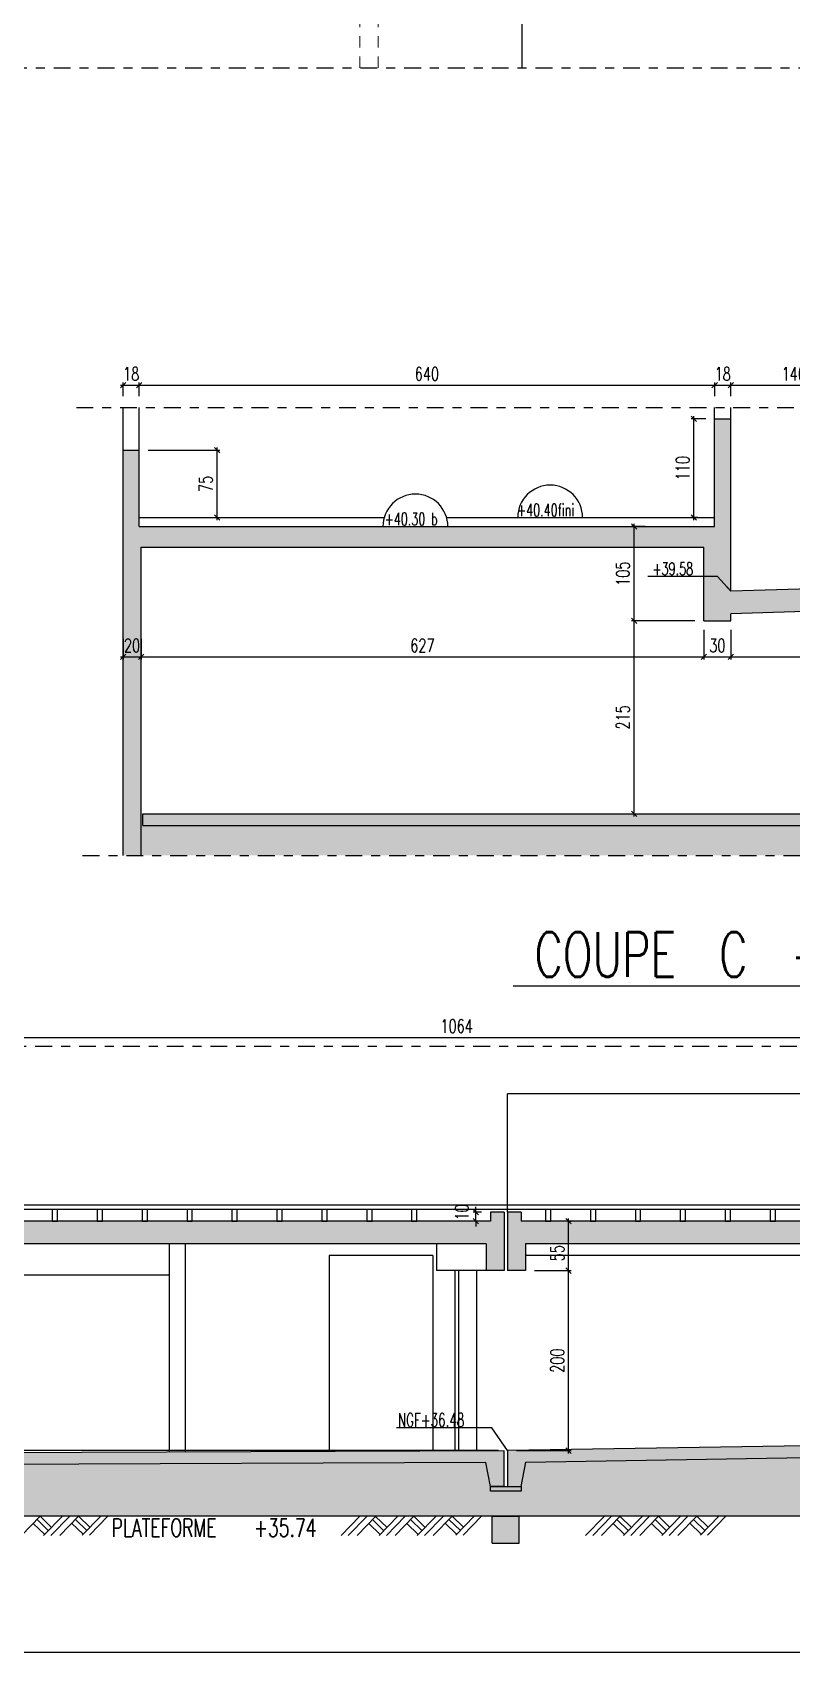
# Model space of a CAD drawing. Extents: x 308 to 437, y -199 to -146.
# Drawn here: x 341.39 to 349.84, y -198.96 to -180.92 of the extents above; entities that cross this region are included whole.
import ezdxf

# ---------------------------------------------------------------- set-up
doc = ezdxf.new("R2010")
doc.units = 0
doc.header["$LTSCALE"] = 0.5
doc.header["$MEASUREMENT"] = 0
for name, pattern in [('AXES2', [1.125, 0.75, -0.125, 0.125, -0.125]), ('CACHE', [0.375, 0.25, -0.125]), ('DISCONTINU2', [0.375, 0.25, -0.125])]:
    doc.linetypes.add(name, pattern=pattern)
doc.layers.get('DEFPOINTS').update_dxf_attribs({"linetype": 'CONTINUOUS'})
for name, color, linetype in [('1_AJSA_vue1', 251, 'CONTINUOUS'), ('AXES', 6, 'AXES2'), ('CADRE-CART', 7, 'CONTINUOUS'), ('COTATION', 7, 'CONTINUOUS'), ('HABILLAGE', 7, 'CONTINUOUS'), ('MURS', 3, 'CONTINUOUS'), ('POCHAGE', 254, 'CONTINUOUS'), ('RDC', 7, 'DISCONTINU2'), ('Texte', 7, 'CONTINUOUS')]:
    doc.layers.add(name, color=color, linetype=linetype)
doc.styles.add('ROMANS8', font='romans.shx', dxfattribs={"width": 0.7})
doc.dimstyles.new('COT50 cm', dxfattribs={"dimtxt": 0.15, "dimasz": 0.06, "dimexe": 0.03, "dimexo": 0.1, "dimgap": 0.05, "dimtad": 1, "dimdec": 0, "dimlfac": 100, "dimzin": 0, "dimdsep": 46, "dimtxsty": 'ROMANS8', "dimblk1": 'OBLIQUE', "dimblk2": 'OBLIQUE', "dimsah": 1, "dimcen": 0.03, "dimdle": 0.03, "dimclrt": 1, "dimadec": 0, "dimazin": 0, "dimtfac": 1, "dimtdec": 0, "dimtmove": 0, "dimatfit": 3, "dimfxl": 0, "dimtolj": 1, "dimtzin": 0, "dimlwd": -1, "dimlwe": -1, "dimarcsym": 0})

# ---------------------------------------------------------------- blocks, each defined once
blk = doc.blocks.new('_Oblique')
at = {"layer": 'COTATION', "color": 0, "lineweight": -2}
blk.add_line((-0.5, -0.5), (0.5, 0.5), dxfattribs=at)
blk = doc.blocks.new('*D1538')
at = {"layer": 'COTATION', "color": 0, "transparency": 16777216}
for p, q in [((342.373, -184.851), (342.613, -184.851)), ((342.403, -184.976), (342.403, -184.821)), ((342.583, -184.976), (342.583, -184.821))]:
    blk.add_line(p, q, dxfattribs=at)
at = {"layer": 'DEFPOINTS', "color": 0, "transparency": 16777216}
for p in [(342.583, -184.851), (342.403, -185.076), (342.583, -185.076)]:
    blk.add_point(p, dxfattribs=at)
at = {"layer": 'COTATION', "color": 0, "transparency": 16777216, "xscale": 0.06, "yscale": 0.06, "zscale": 0.06, "rotation": 180}
blk.add_blockref('_Oblique', (342.403, -184.851), dxfattribs=at)
at = {"layer": 'COTATION', "color": 0, "transparency": 16777216, "xscale": 0.06, "yscale": 0.06, "zscale": 0.06}
blk.add_blockref('_Oblique', (342.583, -184.851), dxfattribs=at)
at = {"layer": 'COTATION', "color": 1, "transparency": 16777216, "insert": (342.493, -184.726), "char_height": 0.15, "attachment_point": 5, "style": 'ROMANS8'}
blk.add_mtext('\\A1;18', dxfattribs=at)
blk = doc.blocks.new('*D1539')
at = {"layer": 'COTATION', "color": 0, "transparency": 16777216}
for p, q in [((342.553, -184.851), (349.018, -184.851)), ((342.583, -184.976), (342.583, -184.821)), ((348.988, -184.976), (348.988, -184.821))]:
    blk.add_line(p, q, dxfattribs=at)
at = {"layer": 'DEFPOINTS', "color": 0, "transparency": 16777216}
for p in [(348.988, -184.851), (342.583, -185.076), (348.988, -185.076)]:
    blk.add_point(p, dxfattribs=at)
at = {"layer": 'COTATION', "color": 0, "transparency": 16777216, "xscale": 0.06, "yscale": 0.06, "zscale": 0.06, "rotation": 180}
blk.add_blockref('_Oblique', (342.583, -184.851), dxfattribs=at)
at = {"layer": 'COTATION', "color": 0, "transparency": 16777216, "xscale": 0.06, "yscale": 0.06, "zscale": 0.06}
blk.add_blockref('_Oblique', (348.988, -184.851), dxfattribs=at)
at = {"layer": 'COTATION', "color": 1, "transparency": 16777216, "insert": (345.785, -184.726), "char_height": 0.15, "attachment_point": 5, "style": 'ROMANS8'}
blk.add_mtext('\\A1;640', dxfattribs=at)
blk = doc.blocks.new('*D1540')
at = {"layer": 'COTATION', "color": 0, "transparency": 16777216}
for p, q in [((349.138, -184.851), (350.598, -184.851)), ((349.168, -184.976), (349.168, -184.821)), ((350.568, -185.626), (350.568, -184.821))]:
    blk.add_line(p, q, dxfattribs=at)
at = {"layer": 'DEFPOINTS', "color": 0, "transparency": 16777216}
for p in [(350.568, -184.851), (349.168, -185.076), (350.568, -185.726)]:
    blk.add_point(p, dxfattribs=at)
at = {"layer": 'COTATION', "color": 0, "transparency": 16777216, "xscale": 0.06, "yscale": 0.06, "zscale": 0.06, "rotation": 180}
blk.add_blockref('_Oblique', (349.168, -184.851), dxfattribs=at)
at = {"layer": 'COTATION', "color": 0, "transparency": 16777216, "xscale": 0.06, "yscale": 0.06, "zscale": 0.06}
blk.add_blockref('_Oblique', (350.568, -184.851), dxfattribs=at)
at = {"layer": 'COTATION', "color": 1, "transparency": 16777216, "insert": (349.868, -184.726), "char_height": 0.15, "attachment_point": 5, "style": 'ROMANS8'}
blk.add_mtext('\\A1;140', dxfattribs=at)
blk = doc.blocks.new('*D1536')
at = {"layer": 'COTATION', "color": 0, "transparency": 16777216}
for p, q in [((348.888, -185.226), (348.727, -185.226)), ((348.757, -186.356), (348.757, -185.196)), ((348.802, -186.326), (348.727, -186.326))]:
    blk.add_line(p, q, dxfattribs=at)
at = {"layer": 'DEFPOINTS', "color": 0, "transparency": 16777216}
for p in [(348.757, -185.226), (348.988, -185.226), (348.902, -186.326)]:
    blk.add_point(p, dxfattribs=at)
at = {"layer": 'COTATION', "color": 0, "transparency": 16777216, "xscale": 0.06, "yscale": 0.06, "zscale": 0.06}
for p, rotation in [((348.757, -185.226), 90), ((348.757, -186.326), 270)]:
    blk.add_blockref('_Oblique', p, dxfattribs=dict(at, rotation=rotation))
at = {"layer": 'COTATION', "color": 1, "transparency": 16777216, "insert": (348.632, -185.776), "char_height": 0.15, "attachment_point": 5, "rotation": 90, "style": 'ROMANS8'}
blk.add_mtext('\\A1;110', dxfattribs=at)
blk = doc.blocks.new('*D1537')
at = {"layer": 'COTATION', "color": 0, "transparency": 16777216}
for p, q in [((342.683, -185.576), (343.48, -185.576)), ((343.45, -186.356), (343.45, -185.546)), ((342.862, -186.326), (343.48, -186.326))]:
    blk.add_line(p, q, dxfattribs=at)
at = {"layer": 'DEFPOINTS', "color": 0, "transparency": 16777216}
for p in [(342.583, -185.576), (343.45, -185.576), (342.762, -186.326)]:
    blk.add_point(p, dxfattribs=at)
at = {"layer": 'COTATION', "color": 0, "transparency": 16777216, "xscale": 0.06, "yscale": 0.06, "zscale": 0.06}
for p, rotation in [((343.45, -185.576), 90), ((343.45, -186.326), 270)]:
    blk.add_blockref('_Oblique', p, dxfattribs=dict(at, rotation=rotation))
at = {"layer": 'COTATION', "color": 1, "transparency": 16777216, "insert": (343.325, -185.951), "char_height": 0.15, "attachment_point": 5, "rotation": 90, "style": 'ROMANS8'}
blk.add_mtext('\\A1;75', dxfattribs=at)
blk = doc.blocks.new('*D1544')
at = {"layer": 'COTATION', "color": 0, "transparency": 16777216}
for p, q in [((348.768, -187.476), (348.061, -187.476)), ((348.091, -189.656), (348.091, -187.446)), ((348.06, -189.626), (348.121, -189.626))]:
    blk.add_line(p, q, dxfattribs=at)
at = {"layer": 'DEFPOINTS', "color": 0, "transparency": 16777216}
for p in [(348.091, -187.476), (348.868, -187.476), (347.96, -189.626)]:
    blk.add_point(p, dxfattribs=at)
at = {"layer": 'COTATION', "color": 0, "transparency": 16777216, "xscale": 0.06, "yscale": 0.06, "zscale": 0.06}
for p, rotation in [((348.091, -187.476), 90), ((348.091, -189.626), 270)]:
    blk.add_blockref('_Oblique', p, dxfattribs=dict(at, rotation=rotation))
at = {"layer": 'COTATION', "color": 1, "transparency": 16777216, "insert": (347.966, -188.551), "char_height": 0.15, "attachment_point": 5, "rotation": 90, "style": 'ROMANS8'}
blk.add_mtext('\\A1;215', dxfattribs=at)
blk = doc.blocks.new('*D1545')
at = {"layer": 'COTATION', "color": 0, "transparency": 16777216}
for p, q in [((348.214, -186.426), (348.061, -186.426)), ((348.091, -187.506), (348.091, -186.396)), ((348.768, -187.476), (348.061, -187.476))]:
    blk.add_line(p, q, dxfattribs=at)
at = {"layer": 'DEFPOINTS', "color": 0, "transparency": 16777216}
for p in [(348.091, -186.426), (348.314, -186.426), (348.868, -187.476)]:
    blk.add_point(p, dxfattribs=at)
at = {"layer": 'COTATION', "color": 0, "transparency": 16777216, "xscale": 0.06, "yscale": 0.06, "zscale": 0.06}
for p, rotation in [((348.091, -186.426), 90), ((348.091, -187.476), 270)]:
    blk.add_blockref('_Oblique', p, dxfattribs=dict(at, rotation=rotation))
at = {"layer": 'COTATION', "color": 1, "transparency": 16777216, "insert": (347.966, -186.951), "char_height": 0.15, "attachment_point": 5, "rotation": 90, "style": 'ROMANS8'}
blk.add_mtext('\\A1;105', dxfattribs=at)
blk = doc.blocks.new('*D1547')
at = {"layer": 'COTATION', "color": 0, "transparency": 16777216}
for p, q in [((348.958, -184.851), (349.198, -184.851)), ((348.988, -184.976), (348.988, -184.821)), ((349.168, -184.868), (349.168, -184.821))]:
    blk.add_line(p, q, dxfattribs=at)
at = {"layer": 'DEFPOINTS', "color": 0, "transparency": 16777216}
for p in [(349.168, -184.851), (348.988, -185.076), (349.168, -184.968)]:
    blk.add_point(p, dxfattribs=at)
at = {"layer": 'COTATION', "color": 0, "transparency": 16777216, "xscale": 0.06, "yscale": 0.06, "zscale": 0.06, "rotation": 180}
blk.add_blockref('_Oblique', (348.988, -184.851), dxfattribs=at)
at = {"layer": 'COTATION', "color": 0, "transparency": 16777216, "xscale": 0.06, "yscale": 0.06, "zscale": 0.06}
blk.add_blockref('_Oblique', (349.168, -184.851), dxfattribs=at)
at = {"layer": 'COTATION', "color": 1, "transparency": 16777216, "insert": (349.078, -184.726), "char_height": 0.15, "attachment_point": 5, "style": 'ROMANS8'}
blk.add_mtext('\\A1;18', dxfattribs=at)
blk = doc.blocks.new('*D1548')
at = {"layer": 'COTATION', "color": 0, "transparency": 16777216}
for p, q in [((342.403, -187.676), (342.403, -187.906)), ((342.603, -187.676), (342.603, -187.906)), ((342.373, -187.876), (342.633, -187.876))]:
    blk.add_line(p, q, dxfattribs=at)
at = {"layer": 'DEFPOINTS', "color": 0, "transparency": 16777216}
for p in [(342.403, -187.576), (342.603, -187.576), (342.603, -187.876)]:
    blk.add_point(p, dxfattribs=at)
at = {"layer": 'COTATION', "color": 0, "transparency": 16777216, "xscale": 0.06, "yscale": 0.06, "zscale": 0.06, "rotation": 180}
blk.add_blockref('_Oblique', (342.403, -187.876), dxfattribs=at)
at = {"layer": 'COTATION', "color": 0, "transparency": 16777216, "xscale": 0.06, "yscale": 0.06, "zscale": 0.06}
blk.add_blockref('_Oblique', (342.603, -187.876), dxfattribs=at)
at = {"layer": 'COTATION', "color": 1, "transparency": 16777216, "insert": (342.503, -187.751), "char_height": 0.15, "attachment_point": 5, "style": 'ROMANS8'}
blk.add_mtext('\\A1;20', dxfattribs=at)
blk = doc.blocks.new('*D1549')
at = {"layer": 'COTATION', "color": 0, "transparency": 16777216}
for p, q in [((348.868, -187.576), (348.868, -187.906)), ((342.603, -187.676), (342.603, -187.906)), ((342.573, -187.876), (348.898, -187.876))]:
    blk.add_line(p, q, dxfattribs=at)
at = {"layer": 'DEFPOINTS', "color": 0, "transparency": 16777216}
for p in [(342.603, -187.576), (348.868, -187.476), (348.868, -187.876)]:
    blk.add_point(p, dxfattribs=at)
at = {"layer": 'COTATION', "color": 0, "transparency": 16777216, "xscale": 0.06, "yscale": 0.06, "zscale": 0.06, "rotation": 180}
blk.add_blockref('_Oblique', (342.603, -187.876), dxfattribs=at)
at = {"layer": 'COTATION', "color": 0, "transparency": 16777216, "xscale": 0.06, "yscale": 0.06, "zscale": 0.06}
blk.add_blockref('_Oblique', (348.868, -187.876), dxfattribs=at)
at = {"layer": 'COTATION', "color": 1, "transparency": 16777216, "insert": (345.735, -187.751), "char_height": 0.15, "attachment_point": 5, "style": 'ROMANS8'}
blk.add_mtext('\\A1;627', dxfattribs=at)
blk = doc.blocks.new('*D1550')
at = {"layer": 'COTATION', "color": 0, "transparency": 16777216}
for p, q in [((348.868, -187.576), (348.868, -187.906)), ((349.168, -187.576), (349.168, -187.906)), ((348.838, -187.876), (349.198, -187.876))]:
    blk.add_line(p, q, dxfattribs=at)
at = {"layer": 'DEFPOINTS', "color": 0, "transparency": 16777216}
for p in [(348.868, -187.476), (349.168, -187.476), (349.168, -187.876)]:
    blk.add_point(p, dxfattribs=at)
at = {"layer": 'COTATION', "color": 0, "transparency": 16777216, "xscale": 0.06, "yscale": 0.06, "zscale": 0.06, "rotation": 180}
blk.add_blockref('_Oblique', (348.868, -187.876), dxfattribs=at)
at = {"layer": 'COTATION', "color": 0, "transparency": 16777216, "xscale": 0.06, "yscale": 0.06, "zscale": 0.06}
blk.add_blockref('_Oblique', (349.168, -187.876), dxfattribs=at)
at = {"layer": 'COTATION', "color": 1, "transparency": 16777216, "insert": (349.018, -187.751), "char_height": 0.15, "attachment_point": 5, "style": 'ROMANS8'}
blk.add_mtext('\\A1;30', dxfattribs=at)
blk = doc.blocks.new('*D1551')
at = {"layer": 'COTATION', "color": 0, "transparency": 16777216}
for p, q in [((349.168, -187.576), (349.168, -187.906)), ((349.138, -187.876), (359.458, -187.876)), ((359.428, -187.814), (359.428, -187.906))]:
    blk.add_line(p, q, dxfattribs=at)
at = {"layer": 'DEFPOINTS', "color": 0, "transparency": 16777216}
for p in [(349.168, -187.476), (359.428, -187.714), (359.428, -187.876)]:
    blk.add_point(p, dxfattribs=at)
at = {"layer": 'COTATION', "color": 0, "transparency": 16777216, "xscale": 0.06, "yscale": 0.06, "zscale": 0.06, "rotation": 180}
blk.add_blockref('_Oblique', (349.168, -187.876), dxfattribs=at)
at = {"layer": 'COTATION', "color": 0, "transparency": 16777216, "xscale": 0.06, "yscale": 0.06, "zscale": 0.06}
blk.add_blockref('_Oblique', (359.428, -187.876), dxfattribs=at)
at = {"layer": 'COTATION', "color": 1, "transparency": 16777216, "insert": (354.298, -187.751), "char_height": 0.15, "attachment_point": 5, "style": 'ROMANS8'}
blk.add_mtext('\\A1;1026', dxfattribs=at)
blk = doc.blocks.new('*D1652')
at = {"layer": 'COTATION', "color": 0, "transparency": 16777216}
for p, q in [((346.393, -194.062), (346.299, -194.062)), ((346.329, -194.062), (346.329, -194.002)), ((346.329, -194.162), (346.329, -194.062)), ((346.393, -194.162), (346.299, -194.162)), ((346.329, -194.162), (346.329, -194.222))]:
    blk.add_line(p, q, dxfattribs=at)
at = {"layer": 'DEFPOINTS', "color": 0, "transparency": 16777216}
for p in [(346.329, -194.062), (346.493, -194.062), (346.493, -194.162)]:
    blk.add_point(p, dxfattribs=at)
at = {"layer": 'COTATION', "color": 0, "transparency": 16777216, "xscale": 0.06, "yscale": 0.06, "zscale": 0.06}
for p, rotation in [((346.329, -194.062), 270), ((346.329, -194.162), 90)]:
    blk.add_blockref('_Oblique', p, dxfattribs=dict(at, rotation=rotation))
at = {"layer": 'COTATION', "color": 1, "transparency": 16777216, "insert": (346.174, -194.062), "char_height": 0.15, "attachment_point": 5, "rotation": 90, "style": 'ROMANS8'}
blk.add_mtext('\\A1;10', dxfattribs=at)
blk = doc.blocks.new('*D1681')
at = {"layer": 'COTATION', "color": 0, "transparency": 16777216}
for p, q in [((340.766, -192.114), (351.466, -192.114)), ((340.796, -192.892), (340.796, -192.084)), ((351.436, -192.642), (351.436, -192.084))]:
    blk.add_line(p, q, dxfattribs=at)
at = {"layer": 'DEFPOINTS', "color": 0, "transparency": 16777216}
for p in [(351.436, -192.114), (351.436, -192.742), (340.796, -192.992)]:
    blk.add_point(p, dxfattribs=at)
at = {"layer": 'COTATION', "color": 0, "transparency": 16777216, "xscale": 0.06, "yscale": 0.06, "zscale": 0.06, "rotation": 180}
blk.add_blockref('_Oblique', (340.796, -192.114), dxfattribs=at)
at = {"layer": 'COTATION', "color": 0, "transparency": 16777216, "xscale": 0.06, "yscale": 0.06, "zscale": 0.06}
blk.add_blockref('_Oblique', (351.436, -192.114), dxfattribs=at)
at = {"layer": 'COTATION', "color": 1, "transparency": 16777216, "insert": (346.116, -191.989), "char_height": 0.15, "attachment_point": 5, "style": 'ROMANS8'}
blk.add_mtext('\\A1;1064', dxfattribs=at)
blk = doc.blocks.new('*D1724')
at = {"layer": 'COTATION', "color": 0, "transparency": 16777216}
for p, q in [((346.983, -194.712), (347.392, -194.712)), ((347.362, -196.746), (347.362, -194.682)), ((346.783, -196.716), (347.392, -196.716))]:
    blk.add_line(p, q, dxfattribs=at)
at = {"layer": 'DEFPOINTS', "color": 0, "transparency": 16777216}
for p in [(346.883, -194.712), (347.362, -194.712), (346.683, -196.716)]:
    blk.add_point(p, dxfattribs=at)
at = {"layer": 'COTATION', "color": 0, "transparency": 16777216, "xscale": 0.06, "yscale": 0.06, "zscale": 0.06}
for p, rotation in [((347.362, -194.712), 90), ((347.362, -196.716), 270)]:
    blk.add_blockref('_Oblique', p, dxfattribs=dict(at, rotation=rotation))
at = {"layer": 'COTATION', "color": 1, "transparency": 16777216, "insert": (347.237, -195.714), "char_height": 0.15, "attachment_point": 5, "rotation": 90, "style": 'ROMANS8'}
blk.add_mtext('\\A1;200', dxfattribs=at)
blk = doc.blocks.new('*D1725')
at = {"layer": 'COTATION', "color": 0, "transparency": 16777216}
for p, q in [((347.362, -194.742), (347.362, -194.132)), ((347.362, -194.162), (347.392, -194.162)), ((346.983, -194.712), (347.392, -194.712))]:
    blk.add_line(p, q, dxfattribs=at)
at = {"layer": 'DEFPOINTS', "color": 0, "transparency": 16777216}
for p in [(347.282, -194.162), (347.362, -194.162), (346.883, -194.712)]:
    blk.add_point(p, dxfattribs=at)
at = {"layer": 'COTATION', "color": 0, "transparency": 16777216, "xscale": 0.06, "yscale": 0.06, "zscale": 0.06}
for p, rotation in [((347.362, -194.162), 90), ((347.362, -194.712), 270)]:
    blk.add_blockref('_Oblique', p, dxfattribs=dict(at, rotation=rotation))
at = {"layer": 'COTATION', "color": 1, "transparency": 16777216, "insert": (347.237, -194.517), "char_height": 0.15, "attachment_point": 5, "rotation": 90, "style": 'ROMANS8'}
blk.add_mtext('\\A1;55', dxfattribs=at)
blk = doc.blocks.new('*D1727')
at = {"layer": 'COTATION', "color": 0, "transparency": 16777216}
for p, q in [((337.582, -193.992), (337.123, -193.992)), ((337.153, -196.746), (337.153, -193.962)), ((346.583, -196.716), (337.123, -196.716))]:
    blk.add_line(p, q, dxfattribs=at)
at = {"layer": 'DEFPOINTS', "color": 0, "transparency": 16777216}
for p in [(337.153, -193.992), (337.682, -193.992), (346.683, -196.716)]:
    blk.add_point(p, dxfattribs=at)
at = {"layer": 'COTATION', "color": 0, "transparency": 16777216, "xscale": 0.06, "yscale": 0.06, "zscale": 0.06}
for p, rotation in [((337.153, -193.992), 90), ((337.153, -196.716), 270)]:
    blk.add_blockref('_Oblique', p, dxfattribs=dict(at, rotation=rotation))
at = {"layer": 'COTATION', "color": 1, "transparency": 16777216, "insert": (337.028, -195.354), "char_height": 0.15, "attachment_point": 5, "rotation": 90, "style": 'ROMANS8'}
blk.add_mtext('\\A1;272', dxfattribs=at)

msp = doc.modelspace()

# ---------------------------------------------------------------- hatches: boundary and pattern name
at = {"layer": 'HABILLAGE'}
h = msp.add_hatch(dxfattribs=at)
h.set_pattern_fill('AR-SAND', color=256, scale=0.05, style=0)
h.set_pattern_definition([(37.5, (-11.48523, -59.689424), (-0.003149668, 0.096341188), [0, -0.076, 0, -0.085, 0, -0.08125]), (7.5, (-11.48523, -59.68942), (0.088488835, 0.141107303), [0, -0.041, 0, -0.0685, 0, -0.02625]), (327.5, (-11.54673, -59.689424), (0.155707093, 0.000282953), [0, -0.025, 0, -0.09, 0, -0.1175]), (317.5, (-11.54673, -59.68942), (0.15030633, 0.04388378), [0, -0.0125, 0, -0.059, 0, -0.0675])])
h.paths.add_polyline_path([(342.6028, -190.0882), (359.4278, -190.0882), (359.4278, -189.7565), (342.6028, -189.7565)])
h = msp.add_hatch(dxfattribs=at)
h.set_pattern_fill('AR-SAND', color=256, scale=0.05, style=0)
h.set_pattern_definition([(37.5, (-28.9319, -127.41763), (-0.003149668, 0.096341188), [0, -0.076, 0, -0.085, 0, -0.08125]), (7.5, (-28.9319, -127.41763), (0.088488835, 0.141107303), [0, -0.041, 0, -0.0685, 0, -0.02625]), (327.5, (-28.9934, -127.41763), (0.155707093, 0.000282953), [0, -0.025, 0, -0.09, 0, -0.1175]), (317.5, (-28.9934, -127.41763), (0.15030633, 0.04388378), [0, -0.0125, 0, -0.059, 0, -0.0675])])
h.paths.add_polyline_path([(346.8843, -196.8428), (346.833, -197.1167), (346.493, -197.1167), (346.4426, -196.8477), (339.2193, -196.8784), (339.1959, -196.8784), (339.1997, -197.4468), (339.7102, -197.4468), (352.5411, -197.4468), (353.0411, -197.4468), (353.036, -196.7447), (353.016, -196.7447)])
at = {"layer": 'POCHAGE'}
h = msp.add_hatch(color=256, dxfattribs=at)
h.paths.add_polyline_path([(342.5828, -186.4265), (342.5828, -185.5765), (342.4028, -185.5765), (342.4028, -190.0882), (342.6028, -190.0882), (342.6028, -186.6565), (348.8678, -186.6565), (348.8678, -187.4765), (349.1678, -187.4765), (349.1678, -187.3966), (359.4278, -187.1023), (359.4278, -190.0882), (359.6278, -190.0882), (359.6278, -187.0966), (359.8305, -187.0908), (359.8305, -185.7265), (359.6305, -185.7265), (359.6305, -186.8464), (350.7678, -187.1006), (350.7677, -187.1006), (350.7678, -186.9505), (350.7678, -185.7265), (350.5678, -185.7265), (350.5678, -187.1063), (349.1678, -187.1465), (349.1678, -185.2265), (348.9878, -185.2265), (348.9878, -186.4265)])
h.paths.add_polyline_path([(342.3803, -187.8638), (342.6253, -187.8638), (342.6253, -187.6388), (342.3803, -187.6388)], flags=9)
h.paths.add_polyline_path([(359.4053, -187.8638), (359.6503, -187.8638), (359.6503, -187.6388), (359.4053, -187.6388)], flags=25)
for points in [[(342.6228, -189.6265), (342.6228, -189.7565), (359.4078, -189.7565), (359.4078, -189.6265)], [(353.2162, -193.4921), (353.2162, -192.2174), (353.036, -192.2174), (353.036, -194.1617), (351.6355, -194.1617), (351.6355, -192.7421), (351.4355, -192.7421), (351.4355, -194.1617), (346.833, -194.1617), (346.833, -194.0617), (346.683, -194.0617), (346.683, -194.7117), (346.883, -194.7117), (346.883, -194.4117), (353.036, -194.4117), (353.036, -194.4921), (353.286, -194.4921), (353.286, -193.7221), (367.9515, -193.7221), (367.9515, -193.9221), (368.2025, -193.9221), (368.2025, -193.7904), (376.0045, -193.7904), (376.0045, -194.1404), (376.2545, -194.1404), (376.2545, -193.4404), (376.1045, -193.4404), (376.1045, -193.5404), (369.7329, -193.5404), (369.7329, -192.3421), (369.5328, -192.3421), (369.5328, -193.5404), (368.2025, -193.5404), (368.2025, -192.4221), (368.1325, -192.4221), (368.1325, -191.2326), (367.9515, -191.2326), (367.9515, -193.4921)], [(324.2793, -194.0921), (324.2793, -192.2174), (324.0994, -192.2174), (324.0994, -194.5921), (324.3012, -194.5921), (324.3012, -194.3221), (338.9056, -194.3221), (338.9056, -194.6921), (339.3056, -194.6921), (339.3056, -194.4117), (346.443, -194.4117), (346.443, -194.7117), (346.643, -194.7117), (346.643, -194.0617), (346.493, -194.0617), (346.493, -194.1617), (340.7958, -194.1617), (340.7958, -192.9921), (340.5958, -192.9921), (340.5958, -194.1617), (339.3056, -194.1617), (339.3056, -194.0921), (339.1961, -194.0921), (339.1961, -192.2174), (339.0156, -192.2174), (339.0156, -194.0921)], [(353.136, -196.7428), (353.136, -196.6127), (346.683, -196.716), (346.683, -197.1167), (346.833, -197.1167), (346.8843, -196.8428)], [(346.643, -196.7166), (339.0959, -196.749), (339.0959, -196.879), (346.4426, -196.8477), (346.493, -197.1167), (346.643, -197.1167)], [(346.813, -197.4468), (346.513, -197.4468), (346.513, -197.7468), (346.813, -197.7468)]]:
    msp.add_hatch(color=256, dxfattribs=at).paths.add_polyline_path(points)

# ---------------------------------------------------------------- linework, layer by layer
at = {"layer": '1_AJSA_vue1'}
msp.add_lwpolyline([(346.8456, -177.6642), (346.8428, -181.3169)], dxfattribs=at)
at = {"layer": 'AXES', "color": 6, "ltscale": 0.5}
for p, q in [((341.883, -185.1005), (361.1509, -185.1005)), ((341.9533, -190.0882), (361.1509, -190.0882)), ((354.776, -192.2174), (322.7647, -192.2174))]:
    msp.add_line(p, q, dxfattribs=at)
msp.add_lwpolyline([(322.6192, -181.3169), (349.967, -181.3169), (349.967, -183.2637), (379.6608, -183.2637), (379.6608, -184.2668), (395.072, -184.2668), (395.072, -189.3563)], dxfattribs=at)
at = {"layer": 'CADRE-CART', "color": 1}
msp.add_lwpolyline([(307.8533, -154.9648), (437.1328, -154.9648), (437.1328, -198.9648), (307.8533, -198.9648)], close=True, dxfattribs=at)
at = {"layer": 'COTATION', "color": 8}
for p, q in [((342.9147, -194.4117), (342.9147, -196.7326)), ((343.0947, -194.4117), (343.0947, -196.7319)), ((345.8916, -194.4117), (345.8916, -194.7117)), ((344.696, -194.5421), (344.696, -196.725)), ((345.851, -194.5421), (344.696, -194.5421)), ((345.851, -194.5421), (345.851, -196.719)), ((353.036, -194.5421), (346.883, -194.5421)), ((342.9147, -194.7617), (339.2306, -194.7617)), ((346.443, -194.7117), (345.8916, -194.7117)), ((346.0961, -194.7117), (346.0961, -196.719)), ((346.1359, -194.7117), (346.1359, -196.7188)), ((346.3359, -194.7117), (346.3359, -196.7179))]:
    msp.add_line(p, q, dxfattribs=at)
at = {"layer": 'COTATION'}
msp.add_lwpolyline([(346.493, -197.1167), (346.833, -197.1167), (346.833, -197.1682), (346.493, -197.1682)], close=True, dxfattribs=at)
for centre in [(347.157, -186.3265), (345.6571, -186.4265)]:
    msp.add_arc(centre, 0.3611, 0, 180, dxfattribs=at)
at = {"layer": 'HABILLAGE'}
for p, q in [((341.2732, -197.6593), (341.4809, -197.4468)), ((341.4042, -197.5257), (341.531, -197.6496)), ((341.4453, -197.4836), (341.5721, -197.6075)), ((341.4809, -197.4468), (341.6079, -197.5709)), ((341.5192, -197.6613), (341.7289, -197.4468)), ((341.5998, -197.6604), (341.8096, -197.4459)), ((341.698, -197.6593), (341.9077, -197.4448)), ((341.8309, -197.5236), (341.9577, -197.6476)), ((341.872, -197.4816), (341.9988, -197.6055)), ((341.9077, -197.4448), (342.0346, -197.5689)), ((341.949, -197.6565), (342.154, -197.4468)), ((342.0297, -197.6556), (342.2337, -197.4468)), ((344.8292, -197.6613), (345.0389, -197.4468)), ((344.9099, -197.6604), (345.1187, -197.4468)), ((345.008, -197.6593), (345.2157, -197.4468)), ((345.1372, -197.5265), (345.264, -197.6505)), ((345.1783, -197.4844), (345.3051, -197.6084)), ((345.2139, -197.4477), (345.3409, -197.5718)), ((345.2527, -197.6613), (345.4624, -197.4468)), ((345.3334, -197.6604), (345.5422, -197.4468)), ((345.4315, -197.6593), (345.6392, -197.4468)), ((345.5625, -197.5257), (345.6892, -197.6496)), ((345.6036, -197.4836), (345.7304, -197.6075)), ((345.6392, -197.4468), (345.7662, -197.5709)), ((345.6775, -197.6613), (345.8872, -197.4468)), ((345.7581, -197.6604), (345.9678, -197.4459)), ((345.8562, -197.6593), (346.066, -197.4448)), ((345.9892, -197.5236), (346.116, -197.6476)), ((346.0303, -197.4816), (346.1571, -197.6055)), ((346.066, -197.4448), (346.1929, -197.5689)), ((346.1073, -197.6565), (346.3122, -197.4468)), ((346.1879, -197.6556), (346.392, -197.4468)), ((347.551, -197.6613), (347.7607, -197.4468)), ((347.6317, -197.6604), (347.8405, -197.4468)), ((347.7298, -197.6593), (347.9375, -197.4468)), ((347.859, -197.5265), (347.9858, -197.6505)), ((347.9001, -197.4844), (348.0269, -197.6084)), ((347.9357, -197.4477), (348.0627, -197.5718)), ((347.9745, -197.6613), (348.1842, -197.4468)), ((348.0552, -197.6604), (348.264, -197.4468)), ((348.1533, -197.6593), (348.361, -197.4468)), ((348.2843, -197.5257), (348.411, -197.6496)), ((348.3254, -197.4836), (348.4522, -197.6075)), ((348.361, -197.4468), (348.488, -197.5709)), ((348.3993, -197.6613), (348.609, -197.4468)), ((348.4799, -197.6604), (348.6896, -197.4459)), ((348.578, -197.6593), (348.7877, -197.4448)), ((348.711, -197.5236), (348.8378, -197.6476)), ((348.7521, -197.4816), (348.8789, -197.6055)), ((348.7877, -197.4448), (348.9147, -197.5689)), ((348.8291, -197.6565), (349.034, -197.4468)), ((348.9097, -197.6556), (349.1138, -197.4468))]:
    msp.add_line(p, q, dxfattribs=at)
at = {"layer": 'HABILLAGE', "color": 1, "flags": 128}
msp.add_lwpolyline([(352.5361, -197.4468), (339.7059, -197.4468)], dxfattribs=at)
at = {"layer": 'MURS', "color": 0}
for p, q in [((342.4028, -185.5765), (342.4028, -185.1005)), ((342.5828, -185.5765), (342.5828, -185.1005)), ((342.5828, -186.3265), (345.3101, -186.3265))]:
    msp.add_line(p, q, dxfattribs=at)
at = {"layer": 'MURS'}
for p, q in [((348.9878, -185.2265), (349.1678, -185.2265)), ((348.9878, -186.4265), (348.9878, -185.2265)), ((349.1678, -187.1465), (349.1678, -185.2265)), ((342.4028, -185.5765), (342.5828, -185.5765)), ((342.4028, -190.0882), (342.4028, -185.5765)), ((342.5828, -186.4265), (342.5828, -185.5765)), ((342.5828, -186.4265), (348.9878, -186.4265)), ((342.6028, -186.6565), (348.8678, -186.6565)), ((342.6028, -190.0882), (342.6028, -186.6565)), ((348.8678, -187.4765), (348.8678, -186.6565)), ((359.4278, -187.1023), (349.1678, -187.3966)), ((349.1678, -187.4765), (349.1678, -187.3966)), ((348.8678, -187.4765), (349.1678, -187.4765)), ((342.6228, -189.6265), (359.4078, -189.6265)), ((342.6228, -189.7565), (342.6228, -189.6265)), ((342.6228, -189.7565), (359.4078, -189.7565)), ((346.493, -194.0617), (346.493, -194.1617)), ((346.643, -194.0617), (346.493, -194.0617)), ((346.643, -194.0617), (346.643, -194.7117)), ((346.683, -194.0617), (346.683, -194.7117)), ((346.833, -194.0617), (346.683, -194.0617)), ((346.833, -194.0617), (346.833, -194.1617)), ((346.493, -194.1617), (340.7958, -194.1617)), ((351.4355, -194.1617), (346.833, -194.1617)), ((346.443, -194.4117), (339.3056, -194.4117)), ((346.443, -194.4117), (346.443, -194.7117)), ((353.036, -194.4117), (346.883, -194.4117)), ((346.883, -194.4117), (346.883, -194.7117)), ((346.643, -194.7117), (346.443, -194.7117)), ((346.883, -194.7117), (346.683, -194.7117)), ((353.136, -196.6127), (346.683, -196.716)), ((346.643, -196.7166), (339.0959, -196.749)), ((346.643, -197.1167), (346.643, -196.7166)), ((346.683, -196.716), (346.683, -197.1167)), ((346.8843, -196.8428), (353.136, -196.7428)), ((346.4426, -196.8477), (339.0959, -196.879)), ((346.493, -197.1167), (346.4426, -196.8477)), ((346.833, -197.1167), (346.8843, -196.8428)), ((346.643, -197.1167), (346.493, -197.1167)), ((346.683, -197.1167), (346.833, -197.1167)), ((346.513, -197.7468), (346.513, -197.4468)), ((346.513, -197.4468), (346.813, -197.4468)), ((346.813, -197.7468), (346.813, -197.4468)), ((346.513, -197.7468), (346.813, -197.7468))]:
    msp.add_line(p, q, dxfattribs=at)
at = {"layer": 'MURS', "color": 8}
for p in [(346.683, -194.0617), (351.4355, -192.7421)]:
    msp.add_line(p, (346.683, -192.7421), dxfattribs=at)
at = {"layer": 'MURS'}
msp.add_lwpolyline([(350.5678, -187.1063), (349.1678, -187.1465)], dxfattribs=at)
at = {"layer": 'RDC'}
for p, q in [((348.9878, -185.2265), (348.9878, -185.1005)), ((349.1678, -185.2265), (349.1678, -185.1005))]:
    msp.add_line(p, q, dxfattribs=at)
at = {"layer": 'RDC', "linetype": 'ByBlock'}
for p, q in [((346.0041, -186.3265), (348.9878, -186.3265)), ((351.4355, -193.9817), (340.7958, -193.9817)), ((351.4355, -194.0317), (340.7958, -194.0317))]:
    msp.add_line(p, q, dxfattribs=at)
at = {"layer": 'RDC', "linetype": 'CACHE', "lineweight": 15}
for points in [[(345.2406, -181.3169), (345.2406, -177.6655), (340.7959, -177.671), (340.7955, -166.5756), (339.1959, -166.5765)], [(345.0376, -181.3169), (345.0375, -177.8686), (340.5959, -177.8741), (340.5982, -166.7289), (339.1982, -166.7234)]]:
    msp.add_lwpolyline(points, dxfattribs=at)
at = {"layer": 'RDC'}
for points in [[(341.6149, -194.1617), (341.6739, -194.1617), (341.6739, -194.0317), (341.6149, -194.0317)], [(342.1149, -194.1617), (342.1739, -194.1617), (342.1739, -194.0317), (342.1149, -194.0317)], [(342.6149, -194.1617), (342.6739, -194.1617), (342.6739, -194.0317), (342.6149, -194.0317)], [(343.1149, -194.1617), (343.1739, -194.1617), (343.1739, -194.0317), (343.1149, -194.0317)], [(343.6149, -194.1617), (343.6739, -194.1617), (343.6739, -194.0317), (343.6149, -194.0317)], [(344.1149, -194.1617), (344.1739, -194.1617), (344.1739, -194.0317), (344.1149, -194.0317)], [(344.6149, -194.1617), (344.6739, -194.1617), (344.6739, -194.0317), (344.6149, -194.0317)], [(345.1149, -194.1617), (345.1739, -194.1617), (345.1739, -194.0317), (345.1149, -194.0317)], [(345.6149, -194.1617), (345.6739, -194.1617), (345.6739, -194.0317), (345.6149, -194.0317)], [(347.1048, -194.1617), (347.1638, -194.1617), (347.1638, -194.0317), (347.1048, -194.0317)], [(347.6048, -194.1617), (347.6638, -194.1617), (347.6638, -194.0317), (347.6048, -194.0317)], [(348.1048, -194.1617), (348.1638, -194.1617), (348.1638, -194.0317), (348.1048, -194.0317)], [(348.6048, -194.1617), (348.6638, -194.1617), (348.6638, -194.0317), (348.6048, -194.0317)], [(349.1048, -194.1617), (349.1638, -194.1617), (349.1638, -194.0317), (349.1048, -194.0317)], [(349.6048, -194.1617), (349.6638, -194.1617), (349.6638, -194.0317), (349.6048, -194.0317)]]:
    msp.add_lwpolyline(points, close=True, dxfattribs=at)

# ---------------------------------------------------------------- texts
at = {"layer": 'CADRE-CART', "color": 4, "style": 'ROMANS8', "width": 0.7}
msp.add_text(' %%U COUPE  C  -  C ', height=0.5, dxfattribs=at).set_placement((346.5036, -191.4416))
at = {"layer": 'HABILLAGE', "color": 1, "style": 'ROMANS8', "width": 0.65}
for s, height, p in [('+40.40fini ', 0.14, (346.7879, -186.3124)), ('+40.30 b ', 0.14, (345.3155, -186.4124)), ('+39.58', 0.14, (348.2955, -186.9669)), ('NGF+36.48', 0.15, (345.462, -196.4498))]:
    msp.add_text(s, height=height, dxfattribs=at).set_placement(p)
at = {"layer": 'Texte', "color": 1, "style": 'ROMANS8', "width": 0.7}
msp.add_text('PLATEFORME   +35.74', height=0.2, dxfattribs=at).set_placement((342.2749, -197.6741))

# ---------------------------------------------------------------- dimensions: what is measured, and where the dimension line sits
at = {"layer": 'COTATION'}
for base, p1, p2, picture, middle in [((342.5828, -184.8507), (342.4028, -185.0763), (342.5828, -185.0763), '*D1538', (342.4928, -184.8507)), ((342.6028, -187.8763), (342.4028, -187.5765), (342.6028, -187.5765), '*D1548', (342.5028, -187.8763))]:
    dim = msp.add_linear_dim(base=base, p1=p1, p2=p2, dimstyle='COT50 cm', dxfattribs=at)
    dim.commit()
    dim.dimension.update_dxf_attribs({"geometry": picture, "text_midpoint": middle, "dimtype": 160})
dim = msp.add_linear_dim(base=(348.987775344, -184.8507431553), p1=(342.5827753443, -185.0762515987), p2=(348.987775344, -185.0762515987), dimstyle='COT50 cm', dxfattribs=at)
dim.commit()
dim.dimension.update_dxf_attribs({"geometry": '*D1539', "text_midpoint": (345.7852753442, -184.7257431553)})
dim = msp.add_linear_dim(base=(349.1678, -184.8507), p1=(348.9878, -185.0763), p2=(349.1678, -184.9683), dimstyle='COT50 cm', override={"dimtmove": 1}, dxfattribs=at)
dim.commit()
dim.dimension.update_dxf_attribs({"geometry": '*D1547', "text_midpoint": (349.0778, -184.8507), "dimtype": 160})
for base, p1, p2, picture, middle in [((350.5678, -184.8507), (349.1678, -185.0763), (350.5678, -185.7265), '*D1540', (349.8678, -184.7257)), ((348.8677754, -187.8763354), (342.6027753, -187.5764645), (348.8677754, -187.4764678), '*D1549', (345.7352754, -187.7513354)), ((349.1678, -187.8763), (348.8678, -187.4765), (349.1678, -187.4765), '*D1550', (349.0178, -187.7513)), ((359.4278, -187.8763), (349.1678, -187.4765), (359.4278, -187.7135), '*D1551', (354.2978, -187.7513))]:
    dim = msp.add_linear_dim(base=base, p1=p1, p2=p2, dimstyle='COT50 cm', override={"dimtmove": 1}, dxfattribs=at)
    dim.commit()
    dim.dimension.update_dxf_attribs({"geometry": picture, "text_midpoint": middle})
for base, p1, p2, picture, middle in [((348.7572, -185.2265), (348.9015, -186.3265), (348.9878, -185.2265), '*D1536', (348.6322, -185.7765)), ((348.0913, -186.4265), (348.8678, -187.4765), (348.3142, -186.4265), '*D1545', (347.9663, -186.9515)), ((348.0913, -187.4765), (347.9599, -189.6265), (348.8678, -187.4765), '*D1544', (347.9663, -188.5515))]:
    dim = msp.add_linear_dim(base=base, p1=p1, p2=p2, angle=90, dimstyle='COT50 cm', override={"dimtmove": 1}, dxfattribs=at)
    dim.commit()
    dim.dimension.update_dxf_attribs({"geometry": picture, "text_midpoint": middle})
dim = msp.add_linear_dim(base=(343.4495, -185.5765), p1=(342.7621, -186.3265), p2=(342.5828, -185.5765), angle=90, dimstyle='COT50 cm', dxfattribs=at)
dim.commit()
dim.dimension.update_dxf_attribs({"geometry": '*D1537', "text_midpoint": (343.3245, -185.9515)})
at = {"layer": 'COTATION', "color": 0}
dim = msp.add_linear_dim(base=(351.4355, -192.1144), p1=(340.7958, -192.9921), p2=(351.4355, -192.7421), dimstyle='COT50 cm', override={"dimfxl": 10}, dxfattribs=at)
dim.commit()
dim.dimension.update_dxf_attribs({"geometry": '*D1681', "text_midpoint": (346.1157, -191.9894)})
for base, p2, picture, middle in [((337.1532, -193.9921), (337.682, -193.9921), '*D1727', (337.0282, -195.354)), ((347.3615, -194.7117), (346.883, -194.7117), '*D1724', (347.2365, -195.7138))]:
    dim = msp.add_linear_dim(base=base, p1=(346.683, -196.716), p2=p2, angle=90, dimstyle='COT50 cm', override={"dimfxl": 10}, dxfattribs=at)
    dim.commit()
    dim.dimension.update_dxf_attribs({"geometry": picture, "text_midpoint": middle})
at = {"layer": 'COTATION'}
dim = msp.add_linear_dim(base=(346.3288, -194.0617), p1=(346.493, -194.1617), p2=(346.493, -194.0617), angle=90, dimstyle='COT50 cm', override={"dimtmove": 1}, dxfattribs=at)
dim.commit()
dim.dimension.update_dxf_attribs({"geometry": '*D1652', "text_midpoint": (346.2988, -194.0617), "dimtype": 160})
at = {"layer": 'COTATION', "color": 0}
dim = msp.add_linear_dim(base=(347.3615, -194.1617), p1=(346.883, -194.7117), p2=(347.2823, -194.1617), angle=90, dimstyle='COT50 cm', override={"dimtmove": 1, "dimfxl": 10}, dxfattribs=at)
dim.commit()
dim.dimension.update_dxf_attribs({"geometry": '*D1725', "text_midpoint": (347.3615, -194.5174), "dimtype": 160})

# ---------------------------------------------------------------- leaders
at = {"layer": 'MURS', "color": 1}
for points in [[(349.1678, -187.1465), (349.0198, -186.981), (348.245, -186.981)], [(346.683, -196.716), (346.5092, -196.4639), (345.4464, -196.4639)]]:
    msp.add_leader(points, dimstyle='COT50 cm', override={"dimgap": 0.05, "dimtad": 0, "dimfxl": 10, "dimfxlon": 1}, dxfattribs=at)

doc.saveas('drawing.dxf')
